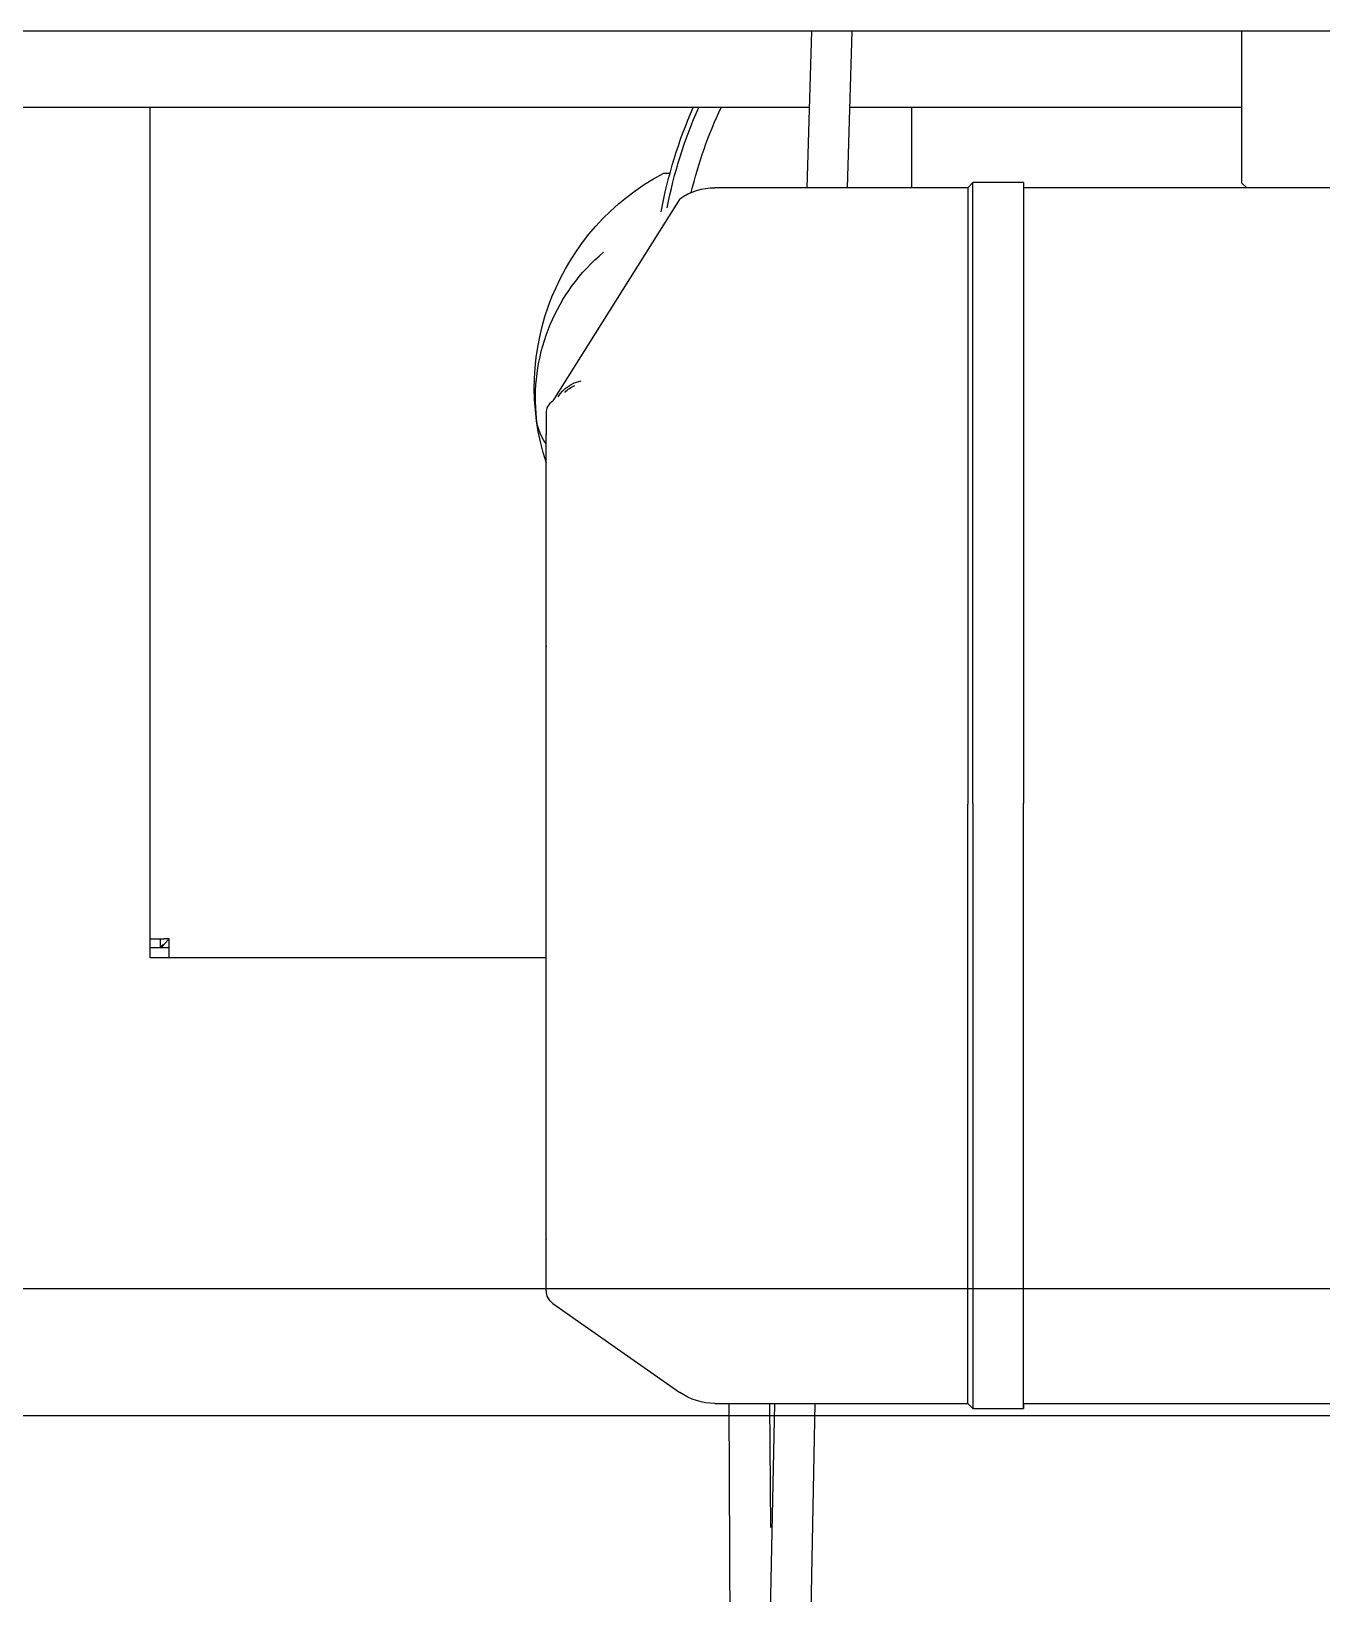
# Model space of a CAD drawing. Extents: x -1899985 to 1774885, y 556286 to 2175695.
# Drawn here: x -1743313.9 to -1742914.5, y 576642.4 to 577126 of the extents above; entities that cross this region are included whole.
import ezdxf

# ---------------------------------------------------------------- set-up
doc = ezdxf.new("R2010")
doc.units = 0
doc.header["$LTSCALE"] = 10
doc.header["$MEASUREMENT"] = 0
for name, color, linetype in [('20剖面图$0$A-LIN-V', 9, 'Continuous'), ('20剖面图$0$EWHS5T6M-1', 7, 'Continuous'), ('20剖面图$0$EWHS5T6M-3', 7, 'Continuous'), ('20剖面图$0$FHSGH10105-主梁-06', 7, 'Continuous'), ('20剖面图$0$零件1^葫芦小车', 7, 'Continuous'), ('A-LIN-V', 9, 'Continuous')]:
    doc.layers.add(name, color=color, linetype=linetype)

# ---------------------------------------------------------------- blocks, each defined once
blk = doc.blocks.new('20剖面图$0$3243243')
at = {"color": 4}
blk.add_line((1568751.8, 576076.31), (1568751.8, 576074.74), dxfattribs=at)
at = {"layer": '20剖面图$0$EWHS5T6M-1', "color": 4, "linetype": 'Continuous'}
for p, q in [((1568786.37, 576452.63), (1568786.37, 576477.49)), ((1569022.09, 576220.09), (1569022.09, 576477.49)), ((1569022.09, 576214.22), (1569022.09, 576477.49)), ((1568861.26, 576457.06), (1568863.37, 576457.06)), ((1569017.78, 576218.52), (1569016.21, 576220.09)), ((1569016.21, 576220.09), (1569017.79, 576220.09)), ((1569016.21, 576218.52), (1569016.21, 576220.09)), ((1569016.21, 576214.22), (1569016.21, 576218.52)), ((1569016.21, 576217.36), (1569022.09, 576217.36)), ((1569017.79, 576218.52), (1569016.22, 576220.09)), ((1569022.09, 576220.09), (1569017.79, 576220.09)), ((1569018.94, 576217.36), (1569018.94, 576220.09)), ((1569018.94, 576217.36), (1569022.09, 576217.36)), ((1569022.09, 576217.36), (1569022.09, 576220.09)), ((1569022.09, 576214.22), (1569022.09, 576217.36)), ((1568899.52, 576214.22), (1569016.21, 576214.22)), ((1568899.52, 576214.22), (1569022.09, 576214.22)), ((1569016.21, 576214.22), (1569022.09, 576214.22))]:
    blk.add_line(p, q, dxfattribs=at)
for centre, radius, start, end in [((1568717.23, 576417.78), 141.43, 13.6474, 24.975), ((1568717.23, 576417.78), 147.71, 11.1841, 23.8445), ((1568717.23, 576417.78), 149.29, 10.5591, 23.5782), ((1568828.11, 576390.73), 75.12, 341.893, 62.0068), ((1568844.16, 576387.62), 58.7, 355.2669, 50.0692), ((1568886.95, 576382.78), 10.21, 29.7951, 80.2049), ((1568886.95, 576382.78), 9.43, 43.5764, 66.4236), ((1568886.95, 576382.78), 15.71, 323.1301, 0)]:
    blk.add_arc(centre, radius, start, end, dxfattribs=at)
for points in [[(1569017.78, 576218.52), (1569017.98, 576218.22), (1569018.17, 576217.92), (1569018.55, 576217.49), (1569018.74, 576217.36), (1569018.93, 576217.36)], [(1569018.94, 576217.37), (1569018.94, 576217.57), (1569018.82, 576217.76), (1569018.39, 576218.14), (1569018.09, 576218.33), (1569017.79, 576218.52)]]:
    blk.add_open_spline(points, degree=3, knots=[0, 0, 0, 0, 0.5, 0.5, 1, 1, 1, 1], dxfattribs=at)
at = {"layer": '20剖面图$0$EWHS5T6M-3', "color": 4, "linetype": 'Continuous'}
for p, q in [((1568211.23, 576501.06), (1569125.8, 576501.06)), ((1568684.23, 576454), (1568684.23, 576501.06)), ((1568615.87, 576452.63), (1568751.8, 576452.63)), ((1568684.23, 576454), (1568682.72, 576452.63)), ((1568751.8, 576454.2), (1568751.8, 576261.98)), ((1568751.8, 576454.2), (1568767.52, 576454.2)), ((1568767.52, 576261.98), (1568767.52, 576454.2)), ((1568767.52, 576454.2), (1568769.09, 576452.63)), ((1568769.09, 576452.63), (1568769.09, 576261.84)), ((1568769.09, 576452.63), (1568847.34, 576452.63)), ((1568858.16, 576449.22), (1568897.51, 576386.66)), ((1568899.52, 576382.8), (1568899.52, 576376.23)), ((1568899.52, 576376.13), (1568899.52, 576376.23)), ((1568899.52, 576310.82), (1568899.52, 576376.13)), ((1568899.52, 576310.82), (1568899.52, 576310.53)), ((1568899.52, 576258.81), (1568899.52, 576310.53)), ((1568751.8, 576074.74), (1568751.8, 576261.98)), ((1568767.52, 576261.98), (1568767.52, 576074.74)), ((1568769.09, 576076.31), (1568769.09, 576261.84)), ((1568899.52, 576205.22), (1568899.52, 576258.81)), ((1568899.52, 576205.22), (1568899.52, 576214.22)), ((1568899.52, 576127.08), (1568899.52, 576204.91)), ((1568899.52, 576127.08), (1568899.52, 576204.91)), ((1568899.52, 576111.14), (1568899.52, 576126.93)), ((1568899.52, 576111.14), (1568899.52, 576126.93)), ((1568897.51, 576107.28), (1568858.16, 576079.72)), ((1568897.51, 576107.28), (1568858.16, 576079.72)), ((1568751.8, 576076.31), (1568615.87, 576076.31)), ((1568751.8, 576076.31), (1568615.87, 576076.31)), ((1568767.52, 576074.74), (1568751.8, 576074.74)), ((1568767.52, 576074.74), (1568751.8, 576074.74)), ((1568769.09, 576076.31), (1568767.52, 576074.74)), ((1568769.09, 576076.31), (1568767.52, 576074.74)), ((1568847.34, 576076.31), (1568769.09, 576076.31)), ((1568847.34, 576076.31), (1568769.09, 576076.31))]:
    blk.add_line(p, q, dxfattribs=at)
for centre, radius, start, end in [((1568847.34, 576433.77), 18.86, 55, 90), ((1568894.8, 576382.8), 4.71, 0, 55), ((1568893.99, 576376.13), 5.52, 359.9999, 1.295), ((1568868.86, 576310.53), 30.66, 359.9992, 0.5496), ((1568868.86, 576205.22), 30.66, 359.4504, 0.0008), ((1568868.86, 576205.22), 30.66, 359.4504, 0.0008), ((1568893.99, 576127.08), 5.52, 358.705, 0.0001), ((1568893.99, 576127.08), 5.52, 358.705, 0.0001), ((1568894.8, 576111.14), 4.71, 305, 0), ((1568894.8, 576111.14), 4.71, 305, 0), ((1568847.34, 576095.17), 18.86, 270, 305), ((1568847.34, 576095.17), 18.86, 270, 305)]:
    blk.add_arc(centre, radius, start, end, dxfattribs=at)
at = {"layer": '20剖面图$0$FHSGH10105-主梁-06', "color": 4, "linetype": 'Continuous'}
for p, q in [((1568684.23, 576477.49), (1568805.53, 576477.49)), ((1568818.17, 576477.49), (1569139.95, 576477.49)), ((1569022.09, 576477.49), (1569135.42, 576477.49)), ((1562724.44, 576111.78), (1570255.4, 576111.78)), ((1562731.11, 576072.49), (1570255.4, 576072.49))]:
    blk.add_line(p, q, dxfattribs=at)
at = {"layer": '20剖面图$0$零件1^葫芦小车', "color": 4, "linetype": 'Continuous'}
for p, q in [((1568806.26, 576452.63), (1568804.84, 576501.06)), ((1568817.48, 576501.06), (1568818.9, 576452.63)), ((1568826.73, 575569.93), (1568816.27, 576076.31)), ((1568828.91, 576076.31), (1568839.38, 575569.4)), ((1568830.04, 576037.92), (1568830.39, 576076.31)), ((1568843.03, 576076.31), (1568841.44, 575754.89))]:
    blk.add_line(p, q, dxfattribs=at)
blk = doc.blocks.new('20剖面图$0$b234swerwr')
at = {"layer": '20剖面图$0$A-LIN-V', "xscale": -1}
blk.add_blockref('20剖面图$0$3243243', (-250, 0), dxfattribs=at)
blk = doc.blocks.new('20剖面图')
at = {"layer": '20剖面图$0$A-LIN-V'}
blk.add_blockref('20剖面图$0$b234swerwr', (-174005, 624.96), dxfattribs=at)

msp = doc.modelspace()

# ---------------------------------------------------------------- block references
at = {"layer": 'A-LIN-V'}
msp.add_blockref('20剖面图', (0, 0), dxfattribs=at)

doc.saveas('drawing.dxf')
